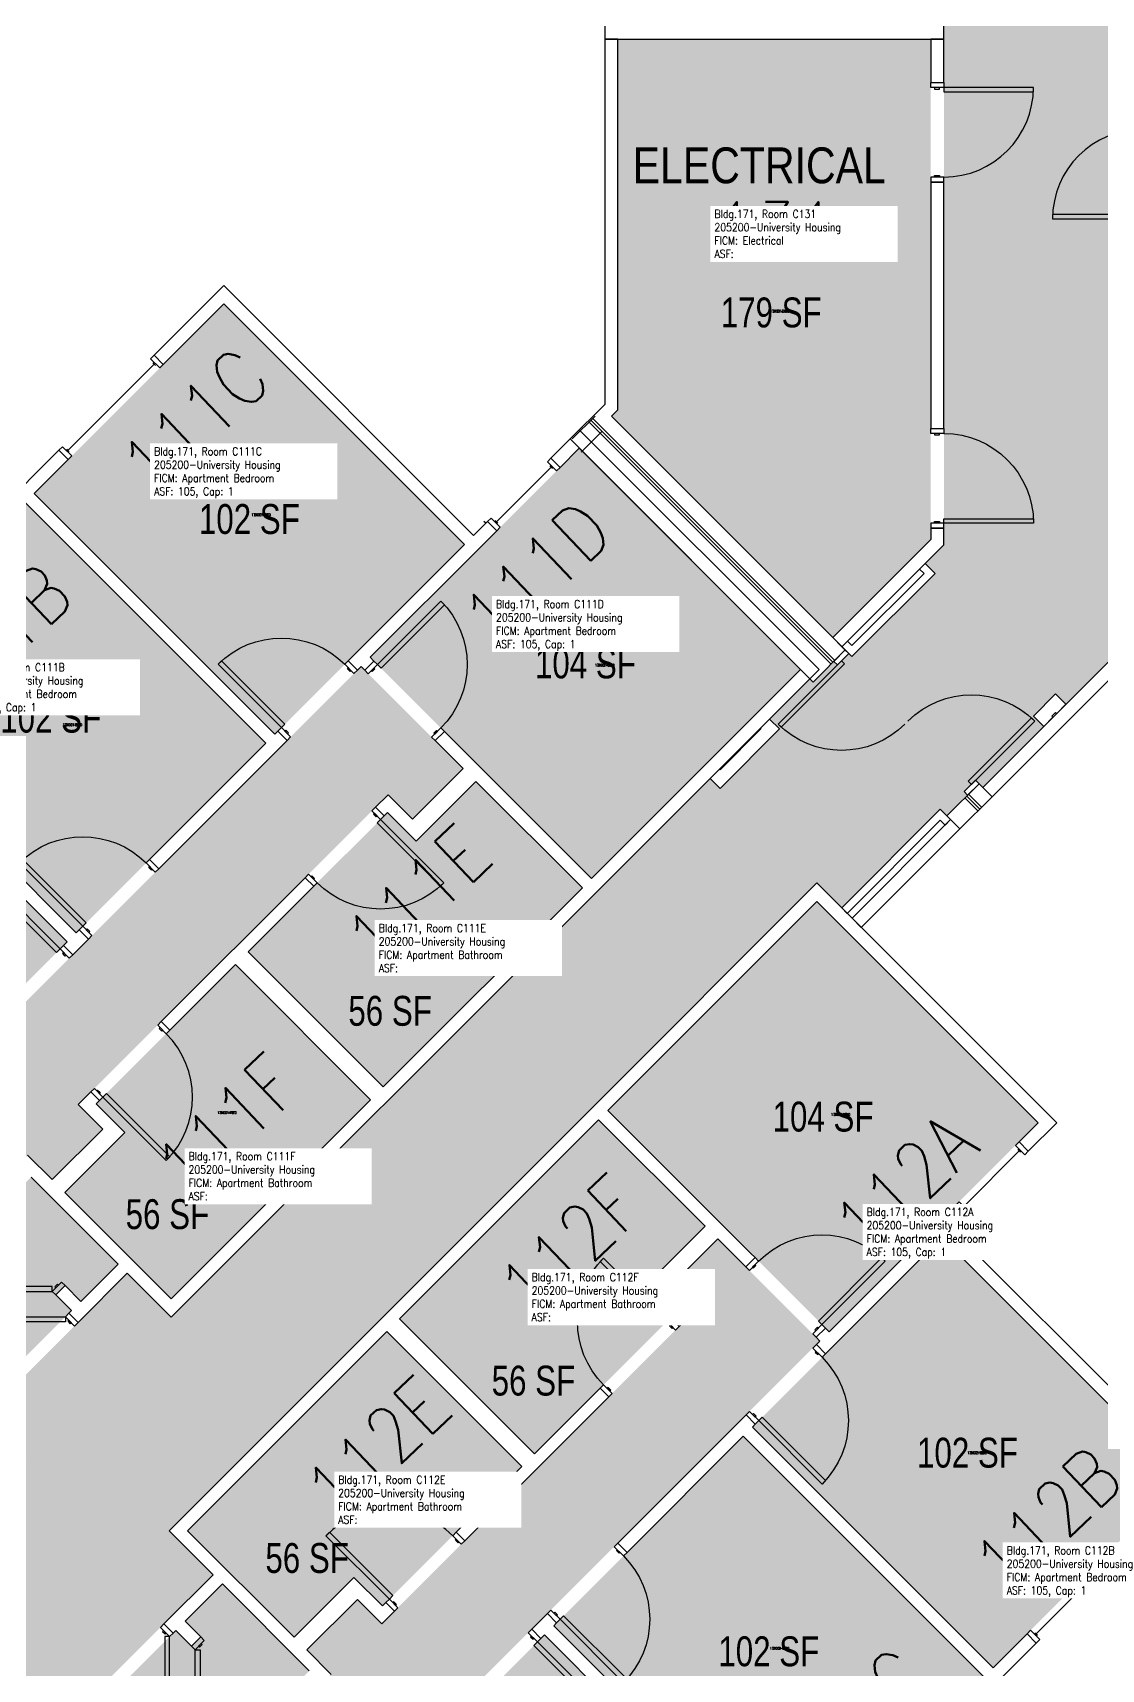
# Model space of a CAD drawing. Header units: inches. Extents: x 56 to 3925, y -1092 to 1472.
# Drawn here: x 1958 to 2387, y -216 to 442 of the extents above; entities that cross this region are included whole.
import ezdxf
from ezdxf.enums import TextEntityAlignment as Align

# ---------------------------------------------------------------- set-up
doc = ezdxf.new("R2010")
doc.units = ezdxf.units.IN
doc.header["$LTSCALE"] = 192
doc.header["$MEASUREMENT"] = 0
doc.layers.get('0').update_dxf_attribs({"plot": 0})
for name, color, linetype in [('A-AREA-IDEN', 1, 'Continuous'), ('A-DOOR', 2, 'Continuous'), ('A-GLAZ', 1, 'Continuous'), ('A-IDEN-RNUM', 7, 'Continuous'), ('A-IDEN-SNUM', 4, 'Continuous'), ('A-IDEN-VNUM', 4, 'Continuous'), ('A-WALL', 5, 'Continuous'), ('AREA-TEXT', 3, 'Continuous'), ('Rooms-Category-Color', 7, 'Continuous'), ('Rooms-College-Color', 7, 'Continuous'), ('Rooms-Department-Color', 7, 'Continuous'), ('Rooms-Division-Color', 7, 'Continuous'), ('Rooms-Information', 7, 'Continuous')]:
    doc.layers.add(name, color=color, linetype=linetype)
doc.styles.add('AREA', font='arial.ttf', dxfattribs={"width": 0.75, "height": 12})
doc.styles.add('ROOMSNUMBER', font='txt.shx', dxfattribs={"height": 0.03})
doc.styles.add('ROOMVNUMBER', font='simplex.shx', dxfattribs={"width": 0.85})
doc.styles.get("Standard").update_dxf_attribs({"font": 'ARIALN.TTF'})

msp = doc.modelspace()

# ---------------------------------------------------------------- hatches: boundary and pattern name
h = msp.add_hatch()
h.set_pattern_fill('ANSI31', color=256, style=0)
h.set_pattern_definition([(180, (1855.00362, 688.28797), (-1e-14, 0.125), [])])
h.paths.add_polyline_path([(2033.53, 40.99), (1992, -0.54), (1998.51, -7.06), (2040.05, 34.48)], flags=9)
h = msp.add_hatch()
h.set_pattern_fill('ANSI31', color=256, angle=-135, style=0)
h.set_pattern_definition([(270, (2774.90479, -318.23378), (0.125, 1e-14), [])])
h.paths.add_polyline_path([(2127.61, -139.7), (2086.07, -181.24), (2079.56, -174.72), (2121.09, -133.19)], flags=9)
at = {"layer": 'Rooms-Category-Color', "true_color": 0xadadad}
for points in [[(2280.86, 187.89), (2285.45, 192.48), (2286.69, 191.24), (2320.1, 224.65), (2316.13, 228.62), (2323.65, 236.14), (2323.65, 807.29), (2298.65, 807.29), (2298.65, 889.62), (2323.65, 889.62), (2323.65, 932.39), (2328.92, 932.39), (2328.92, 944.39), (2323.65, 944.39), (2323.65, 979.01), (2327.17, 979.01), (2327.17, 985.51), (2325.17, 985.51), (2325.17, 993.01), (2328.92, 993.01), (2328.92, 1032.14), (2325.17, 1032.14), (2325.17, 1109.63), (2428.66, 1109.63), (2428.66, 1032.14), (2396.8, 1032.14), (2396.8, 1020.14), (2401.17, 1020.14), (2401.17, 985.51), (2399.17, 985.51), (2399.17, 979.01), (2397.42, 979.01), (2397.42, 932.39), (2403.3, 932.39), (2403.3, 838.26), (2423.3, 838.26), (2423.3, 792.52), (2403.3, 792.52), (2403.3, 202.67), (2372.69, 172.06), (2368.53, 176.22), (2359.61, 167.29), (2363.76, 163.14), (2339.28, 138.65), (2336.36, 141.57), (2331.77, 136.97)], [(2279, 198.92), (2318.4, 238.32), (2318.4, 439.26), (2192.65, 439.26), (2192.65, 290.41), (2190.09, 287.85)], [(1409.69, -762.66), (1367.27, -720.23), (1766.72, -320.78), (1749.04, -303.11), (1807.25, -244.89), (1824.93, -262.57), (1955.06, -132.44), (1937.39, -114.76), (1995.6, -56.55), (2013.27, -74.23), (2229.76, 142.26), (2233.73, 138.29), (2257.61, 162.16), (2253.63, 166.13), (2269.81, 182.31), (2271.13, 180.99), (2279.44, 189.3), (2331.77, 136.97), (2333.18, 135.56), (2324.87, 127.25), (2322.22, 129.9), (2282.61, 90.29), (2272.63, 100.28), (2012.39, -159.96), (2030.07, -177.64), (1971.86, -235.85), (1954.18, -218.17), (1866.86, -305.49), (1884.54, -323.17), (1842.73, -364.98), (1825.05, -347.3)]]:
    msp.add_hatch(color=253, dxfattribs=at).paths.add_polyline_path(points)
at = {"layer": 'Rooms-Category-Color', "true_color": 0x728ef3}
for points in [[(1958.23, 256.81), (2034.33, 332.91), (2131.03, 236.22), (2054.93, 160.11)], [(2266.09, 186.01), (2177.17, 274.93), (2093.2, 190.96), (2182.12, 102.04)], [(1954.52, 253.1), (1878.42, 177), (1975.11, 80.3), (2051.22, 156.4)], [(1796.13, -99.92), (1855.63, -40.43), (1929.96, -114.76), (1973.18, -71.54), (1966.85, -65.21), (1970.57, -61.5), (1976.89, -67.83), (1991.88, -52.84), (1956.97, -17.92), (1941.98, -32.91), (1946.52, -37.46), (1942.81, -41.17), (1933.14, -31.5), (1955.56, -9.08), (1965.37, -18.89), (1985.7, 1.43), (1975.89, 11.25), (2100.36, 135.72), (2110.17, 125.91), (2130.5, 146.24), (2089.49, 187.25), (1895.03, -7.2), (1809.47, 78.36), (1713.66, -17.46)], [(1874.7, 173.28), (1798.34, 96.92), (1895.03, 0.22), (1971.4, 76.59)], [(2100.1, 128.56), (2044.13, 72.6), (2098.4, 18.33), (2178.41, 98.33), (2135.63, 141.11), (2111.59, 117.07)], [(2272.63, 92.85), (2361.55, 3.93), (2277.58, -80.04), (2188.66, 8.88)], [(2093.28, 13.2), (2013.27, -66.8), (1970.49, -24.02), (1994.54, 0.02), (1983.05, 11.51), (2039.01, 67.47)], [(2215.18, -73.14), (2159.22, -129.1), (2104.94, -74.83), (2184.95, 5.17), (2227.73, -37.61), (2203.69, -61.65)], [(1986.69, -377.11), (2046.19, -317.61), (1971.86, -243.28), (2015.08, -200.06), (2021.41, -206.38), (2025.12, -202.67), (2018.79, -196.34), (2033.78, -181.35), (2068.69, -216.27), (2053.7, -231.26), (2049.16, -226.71), (2045.45, -230.43), (2055.12, -240.1), (2077.53, -217.68), (2067.72, -207.87), (2088.05, -187.54), (2097.86, -197.35), (2222.34, -72.88), (2212.53, -63.07), (2232.85, -42.74), (2273.87, -83.75), (2079.41, -278.2), (2164.97, -363.76), (2069.16, -459.58)], [(2343.43, -215.01), (2419.53, -138.9), (2322.83, -42.21), (2246.73, -118.31)], [(2099.82, -79.96), (2019.82, -159.96), (2062.6, -202.74), (2086.64, -178.7), (2098.13, -190.19), (2154.09, -134.23)], [(2339.72, -218.72), (2263.61, -294.82), (2166.92, -198.12), (2243.02, -122.02)], [(2259.9, -298.53), (2183.53, -374.9), (2086.84, -278.2), (2163.2, -201.84)]]:
    msp.add_hatch(color=171, dxfattribs=at).paths.add_polyline_path(points)
at = {"layer": 'Rooms-College-Color', "true_color": 0xadadad}
for points in [[(2280.86, 187.89), (2285.45, 192.48), (2286.69, 191.24), (2320.1, 224.65), (2316.13, 228.62), (2323.65, 236.14), (2323.65, 807.29), (2298.65, 807.29), (2298.65, 889.62), (2323.65, 889.62), (2323.65, 932.39), (2328.92, 932.39), (2328.92, 944.39), (2323.65, 944.39), (2323.65, 979.01), (2327.17, 979.01), (2327.17, 985.51), (2325.17, 985.51), (2325.17, 993.01), (2328.92, 993.01), (2328.92, 1032.14), (2325.17, 1032.14), (2325.17, 1109.63), (2428.66, 1109.63), (2428.66, 1032.14), (2396.8, 1032.14), (2396.8, 1020.14), (2401.17, 1020.14), (2401.17, 985.51), (2399.17, 985.51), (2399.17, 979.01), (2397.42, 979.01), (2397.42, 932.39), (2403.3, 932.39), (2403.3, 838.26), (2423.3, 838.26), (2423.3, 792.52), (2403.3, 792.52), (2403.3, 202.67), (2372.69, 172.06), (2368.53, 176.22), (2359.61, 167.29), (2363.76, 163.14), (2339.28, 138.65), (2336.36, 141.57), (2331.77, 136.97)], [(2279, 198.92), (2318.4, 238.32), (2318.4, 439.26), (2192.65, 439.26), (2192.65, 290.41), (2190.09, 287.85)], [(1958.23, 256.81), (2034.33, 332.91), (2131.03, 236.22), (2054.93, 160.11)], [(2266.09, 186.01), (2177.17, 274.93), (2093.2, 190.96), (2182.12, 102.04)], [(1954.52, 253.1), (1878.42, 177), (1975.11, 80.3), (2051.22, 156.4)], [(1409.69, -762.66), (1367.27, -720.23), (1766.72, -320.78), (1749.04, -303.11), (1807.25, -244.89), (1824.93, -262.57), (1955.06, -132.44), (1937.39, -114.76), (1995.6, -56.55), (2013.27, -74.23), (2229.76, 142.26), (2233.73, 138.29), (2257.61, 162.16), (2253.63, 166.13), (2269.81, 182.31), (2271.13, 180.99), (2279.44, 189.3), (2331.77, 136.97), (2333.18, 135.56), (2324.87, 127.25), (2322.22, 129.9), (2282.61, 90.29), (2272.63, 100.28), (2012.39, -159.96), (2030.07, -177.64), (1971.86, -235.85), (1954.18, -218.17), (1866.86, -305.49), (1884.54, -323.17), (1842.73, -364.98), (1825.05, -347.3)], [(1796.13, -99.92), (1855.63, -40.43), (1929.96, -114.76), (1973.18, -71.54), (1966.85, -65.21), (1970.57, -61.5), (1976.89, -67.83), (1991.88, -52.84), (1956.97, -17.92), (1941.98, -32.91), (1946.52, -37.46), (1942.81, -41.17), (1933.14, -31.5), (1955.56, -9.08), (1965.37, -18.89), (1985.7, 1.43), (1975.89, 11.25), (2100.36, 135.72), (2110.17, 125.91), (2130.5, 146.24), (2089.49, 187.25), (1895.03, -7.2), (1809.47, 78.36), (1713.66, -17.46)], [(1874.7, 173.28), (1798.34, 96.92), (1895.03, 0.22), (1971.4, 76.59)], [(2100.1, 128.56), (2044.13, 72.6), (2098.4, 18.33), (2178.41, 98.33), (2135.63, 141.11), (2111.59, 117.07)], [(2272.63, 92.85), (2361.55, 3.93), (2277.58, -80.04), (2188.66, 8.88)], [(2093.28, 13.2), (2013.27, -66.8), (1970.49, -24.02), (1994.54, 0.02), (1983.05, 11.51), (2039.01, 67.47)], [(2215.18, -73.14), (2159.22, -129.1), (2104.94, -74.83), (2184.95, 5.17), (2227.73, -37.61), (2203.69, -61.65)], [(1986.69, -377.11), (2046.19, -317.61), (1971.86, -243.28), (2015.08, -200.06), (2021.41, -206.38), (2025.12, -202.67), (2018.79, -196.34), (2033.78, -181.35), (2068.69, -216.27), (2053.7, -231.26), (2049.16, -226.71), (2045.45, -230.43), (2055.12, -240.1), (2077.53, -217.68), (2067.72, -207.87), (2088.05, -187.54), (2097.86, -197.35), (2222.34, -72.88), (2212.53, -63.07), (2232.85, -42.74), (2273.87, -83.75), (2079.41, -278.2), (2164.97, -363.76), (2069.16, -459.58)], [(2343.43, -215.01), (2419.53, -138.9), (2322.83, -42.21), (2246.73, -118.31)], [(2099.82, -79.96), (2019.82, -159.96), (2062.6, -202.74), (2086.64, -178.7), (2098.13, -190.19), (2154.09, -134.23)], [(2339.72, -218.72), (2263.61, -294.82), (2166.92, -198.12), (2243.02, -122.02)], [(2259.9, -298.53), (2183.53, -374.9), (2086.84, -278.2), (2163.2, -201.84)]]:
    msp.add_hatch(color=253, dxfattribs=at).paths.add_polyline_path(points)
at = {"layer": 'Rooms-Department-Color', "true_color": 0xacacac}
for points in [[(2280.86, 187.89), (2285.45, 192.48), (2286.69, 191.24), (2320.1, 224.65), (2316.13, 228.62), (2323.65, 236.14), (2323.65, 807.29), (2298.65, 807.29), (2298.65, 889.62), (2323.65, 889.62), (2323.65, 932.39), (2328.92, 932.39), (2328.92, 944.39), (2323.65, 944.39), (2323.65, 979.01), (2327.17, 979.01), (2327.17, 985.51), (2325.17, 985.51), (2325.17, 993.01), (2328.92, 993.01), (2328.92, 1032.14), (2325.17, 1032.14), (2325.17, 1109.63), (2428.66, 1109.63), (2428.66, 1032.14), (2396.8, 1032.14), (2396.8, 1020.14), (2401.17, 1020.14), (2401.17, 985.51), (2399.17, 985.51), (2399.17, 979.01), (2397.42, 979.01), (2397.42, 932.39), (2403.3, 932.39), (2403.3, 838.26), (2423.3, 838.26), (2423.3, 792.52), (2403.3, 792.52), (2403.3, 202.67), (2372.69, 172.06), (2368.53, 176.22), (2359.61, 167.29), (2363.76, 163.14), (2339.28, 138.65), (2336.36, 141.57), (2331.77, 136.97)], [(2279, 198.92), (2318.4, 238.32), (2318.4, 439.26), (2192.65, 439.26), (2192.65, 290.41), (2190.09, 287.85)], [(1409.69, -762.66), (1367.27, -720.23), (1766.72, -320.78), (1749.04, -303.11), (1807.25, -244.89), (1824.93, -262.57), (1955.06, -132.44), (1937.39, -114.76), (1995.6, -56.55), (2013.27, -74.23), (2229.76, 142.26), (2233.73, 138.29), (2257.61, 162.16), (2253.63, 166.13), (2269.81, 182.31), (2271.13, 180.99), (2279.44, 189.3), (2331.77, 136.97), (2333.18, 135.56), (2324.87, 127.25), (2322.22, 129.9), (2282.61, 90.29), (2272.63, 100.28), (2012.39, -159.96), (2030.07, -177.64), (1971.86, -235.85), (1954.18, -218.17), (1866.86, -305.49), (1884.54, -323.17), (1842.73, -364.98), (1825.05, -347.3)]]:
    msp.add_hatch(color=253, dxfattribs=at).paths.add_polyline_path(points)
at = {"layer": 'Rooms-Department-Color', "true_color": 0x604aed}
for points in [[(1958.23, 256.81), (2034.33, 332.91), (2131.03, 236.22), (2054.93, 160.11)], [(2266.09, 186.01), (2177.17, 274.93), (2093.2, 190.96), (2182.12, 102.04)], [(1954.52, 253.1), (1878.42, 177), (1975.11, 80.3), (2051.22, 156.4)], [(1796.13, -99.92), (1855.63, -40.43), (1929.96, -114.76), (1973.18, -71.54), (1966.85, -65.21), (1970.57, -61.5), (1976.89, -67.83), (1991.88, -52.84), (1956.97, -17.92), (1941.98, -32.91), (1946.52, -37.46), (1942.81, -41.17), (1933.14, -31.5), (1955.56, -9.08), (1965.37, -18.89), (1985.7, 1.43), (1975.89, 11.25), (2100.36, 135.72), (2110.17, 125.91), (2130.5, 146.24), (2089.49, 187.25), (1895.03, -7.2), (1809.47, 78.36), (1713.66, -17.46)], [(1874.7, 173.28), (1798.34, 96.92), (1895.03, 0.22), (1971.4, 76.59)], [(2100.1, 128.56), (2044.13, 72.6), (2098.4, 18.33), (2178.41, 98.33), (2135.63, 141.11), (2111.59, 117.07)], [(2272.63, 92.85), (2361.55, 3.93), (2277.58, -80.04), (2188.66, 8.88)], [(2093.28, 13.2), (2013.27, -66.8), (1970.49, -24.02), (1994.54, 0.02), (1983.05, 11.51), (2039.01, 67.47)], [(2215.18, -73.14), (2159.22, -129.1), (2104.94, -74.83), (2184.95, 5.17), (2227.73, -37.61), (2203.69, -61.65)], [(1986.69, -377.11), (2046.19, -317.61), (1971.86, -243.28), (2015.08, -200.06), (2021.41, -206.38), (2025.12, -202.67), (2018.79, -196.34), (2033.78, -181.35), (2068.69, -216.27), (2053.7, -231.26), (2049.16, -226.71), (2045.45, -230.43), (2055.12, -240.1), (2077.53, -217.68), (2067.72, -207.87), (2088.05, -187.54), (2097.86, -197.35), (2222.34, -72.88), (2212.53, -63.07), (2232.85, -42.74), (2273.87, -83.75), (2079.41, -278.2), (2164.97, -363.76), (2069.16, -459.58)], [(2343.43, -215.01), (2419.53, -138.9), (2322.83, -42.21), (2246.73, -118.31)], [(2099.82, -79.96), (2019.82, -159.96), (2062.6, -202.74), (2086.64, -178.7), (2098.13, -190.19), (2154.09, -134.23)], [(2339.72, -218.72), (2263.61, -294.82), (2166.92, -198.12), (2243.02, -122.02)], [(2259.9, -298.53), (2183.53, -374.9), (2086.84, -278.2), (2163.2, -201.84)]]:
    msp.add_hatch(color=173, dxfattribs=at).paths.add_polyline_path(points)
at = {"layer": 'Rooms-Division-Color', "true_color": 0xadadad}
for points in [[(2280.86, 187.89), (2285.45, 192.48), (2286.69, 191.24), (2320.1, 224.65), (2316.13, 228.62), (2323.65, 236.14), (2323.65, 807.29), (2298.65, 807.29), (2298.65, 889.62), (2323.65, 889.62), (2323.65, 932.39), (2328.92, 932.39), (2328.92, 944.39), (2323.65, 944.39), (2323.65, 979.01), (2327.17, 979.01), (2327.17, 985.51), (2325.17, 985.51), (2325.17, 993.01), (2328.92, 993.01), (2328.92, 1032.14), (2325.17, 1032.14), (2325.17, 1109.63), (2428.66, 1109.63), (2428.66, 1032.14), (2396.8, 1032.14), (2396.8, 1020.14), (2401.17, 1020.14), (2401.17, 985.51), (2399.17, 985.51), (2399.17, 979.01), (2397.42, 979.01), (2397.42, 932.39), (2403.3, 932.39), (2403.3, 838.26), (2423.3, 838.26), (2423.3, 792.52), (2403.3, 792.52), (2403.3, 202.67), (2372.69, 172.06), (2368.53, 176.22), (2359.61, 167.29), (2363.76, 163.14), (2339.28, 138.65), (2336.36, 141.57), (2331.77, 136.97)], [(2279, 198.92), (2318.4, 238.32), (2318.4, 439.26), (2192.65, 439.26), (2192.65, 290.41), (2190.09, 287.85)], [(1409.69, -762.66), (1367.27, -720.23), (1766.72, -320.78), (1749.04, -303.11), (1807.25, -244.89), (1824.93, -262.57), (1955.06, -132.44), (1937.39, -114.76), (1995.6, -56.55), (2013.27, -74.23), (2229.76, 142.26), (2233.73, 138.29), (2257.61, 162.16), (2253.63, 166.13), (2269.81, 182.31), (2271.13, 180.99), (2279.44, 189.3), (2331.77, 136.97), (2333.18, 135.56), (2324.87, 127.25), (2322.22, 129.9), (2282.61, 90.29), (2272.63, 100.28), (2012.39, -159.96), (2030.07, -177.64), (1971.86, -235.85), (1954.18, -218.17), (1866.86, -305.49), (1884.54, -323.17), (1842.73, -364.98), (1825.05, -347.3)]]:
    msp.add_hatch(color=253, dxfattribs=at).paths.add_polyline_path(points)
at = {"layer": 'Rooms-Division-Color', "true_color": 0x604aed}
for points in [[(1958.23, 256.81), (2034.33, 332.91), (2131.03, 236.22), (2054.93, 160.11)], [(2266.09, 186.01), (2177.17, 274.93), (2093.2, 190.96), (2182.12, 102.04)], [(1954.52, 253.1), (1878.42, 177), (1975.11, 80.3), (2051.22, 156.4)], [(1796.13, -99.92), (1855.63, -40.43), (1929.96, -114.76), (1973.18, -71.54), (1966.85, -65.21), (1970.57, -61.5), (1976.89, -67.83), (1991.88, -52.84), (1956.97, -17.92), (1941.98, -32.91), (1946.52, -37.46), (1942.81, -41.17), (1933.14, -31.5), (1955.56, -9.08), (1965.37, -18.89), (1985.7, 1.43), (1975.89, 11.25), (2100.36, 135.72), (2110.17, 125.91), (2130.5, 146.24), (2089.49, 187.25), (1895.03, -7.2), (1809.47, 78.36), (1713.66, -17.46)], [(1874.7, 173.28), (1798.34, 96.92), (1895.03, 0.22), (1971.4, 76.59)], [(2100.1, 128.56), (2044.13, 72.6), (2098.4, 18.33), (2178.41, 98.33), (2135.63, 141.11), (2111.59, 117.07)], [(2272.63, 92.85), (2361.55, 3.93), (2277.58, -80.04), (2188.66, 8.88)], [(2093.28, 13.2), (2013.27, -66.8), (1970.49, -24.02), (1994.54, 0.02), (1983.05, 11.51), (2039.01, 67.47)], [(2215.18, -73.14), (2159.22, -129.1), (2104.94, -74.83), (2184.95, 5.17), (2227.73, -37.61), (2203.69, -61.65)], [(1986.69, -377.11), (2046.19, -317.61), (1971.86, -243.28), (2015.08, -200.06), (2021.41, -206.38), (2025.12, -202.67), (2018.79, -196.34), (2033.78, -181.35), (2068.69, -216.27), (2053.7, -231.26), (2049.16, -226.71), (2045.45, -230.43), (2055.12, -240.1), (2077.53, -217.68), (2067.72, -207.87), (2088.05, -187.54), (2097.86, -197.35), (2222.34, -72.88), (2212.53, -63.07), (2232.85, -42.74), (2273.87, -83.75), (2079.41, -278.2), (2164.97, -363.76), (2069.16, -459.58)], [(2343.43, -215.01), (2419.53, -138.9), (2322.83, -42.21), (2246.73, -118.31)], [(2099.82, -79.96), (2019.82, -159.96), (2062.6, -202.74), (2086.64, -178.7), (2098.13, -190.19), (2154.09, -134.23)], [(2339.72, -218.72), (2263.61, -294.82), (2166.92, -198.12), (2243.02, -122.02)], [(2259.9, -298.53), (2183.53, -374.9), (2086.84, -278.2), (2163.2, -201.84)]]:
    msp.add_hatch(color=173, dxfattribs=at).paths.add_polyline_path(points)

# ---------------------------------------------------------------- linework, layer by layer
at = {"layer": 'A-AREA-IDEN'}
msp.add_line((2177.96, 273.4), (2186.36, 281.8), dxfattribs=at)
at = {"layer": 'A-DOOR'}
for p, q in [((2318.4, 419.89), (2318.4, 421.89)), ((2318.4, 421.89), (2323.65, 421.89)), ((2323.65, 421.89), (2323.65, 419.89)), ((2323.65, 419.89), (2318.4, 419.89)), ((2319.9, 419.89), (2319.9, 419.26)), ((2321.9, 419.89), (2319.9, 419.89)), ((2319.9, 419.26), (2321.9, 419.26)), ((2321.9, 419.26), (2321.9, 419.89)), ((2323.65, 419.89), (2323.65, 418.14)), ((2359.65, 419.89), (2323.65, 419.89)), ((2323.65, 418.14), (2359.65, 418.14)), ((2359.65, 418.14), (2359.65, 419.89)), ((2318.4, 383.89), (2318.4, 381.89)), ((2323.65, 383.89), (2318.4, 383.89)), ((2318.4, 381.89), (2323.65, 381.89)), ((2319.9, 383.89), (2319.9, 384.51)), ((2319.9, 384.51), (2321.9, 384.51)), ((2321.9, 383.89), (2319.9, 383.89)), ((2321.9, 384.51), (2321.9, 383.89)), ((2323.65, 381.89), (2323.65, 383.89)), ((2403.3, 368.83), (2367.3, 368.83)), ((2367.3, 368.83), (2367.3, 367.08)), ((2367.3, 367.08), (2403.3, 367.08)), ((2318.4, 280.89), (2318.4, 282.89)), ((2318.4, 282.89), (2323.65, 282.89)), ((2323.65, 282.89), (2323.65, 280.89)), ((2323.65, 280.89), (2318.4, 280.89)), ((2319.9, 280.89), (2319.9, 280.27)), ((2321.9, 280.89), (2319.9, 280.89)), ((2319.9, 280.27), (2321.9, 280.27)), ((2321.9, 280.27), (2321.9, 280.89)), ((2318.4, 244.89), (2318.4, 242.89)), ((2323.65, 244.89), (2318.4, 244.89)), ((2319.9, 244.89), (2319.9, 245.52)), ((2319.9, 245.52), (2321.9, 245.52)), ((2321.9, 244.89), (2319.9, 244.89)), ((2321.9, 245.52), (2321.9, 244.89)), ((2323.65, 244.89), (2323.65, 246.64)), ((2323.65, 246.64), (2359.65, 246.64)), ((2359.65, 244.89), (2323.65, 244.89)), ((2323.65, 242.89), (2323.65, 244.89)), ((2359.65, 246.64), (2359.65, 244.89)), ((2318.4, 242.89), (2323.65, 242.89)), ((2279.44, 189.3), (2284.04, 193.9)), ((2285.45, 192.48), (2280.86, 187.89)), ((2284.04, 193.9), (2285.45, 192.48)), ((2257.08, 164.11), (2282.54, 189.56)), ((2283.77, 188.33), (2258.32, 162.87)), ((2280.86, 187.89), (2279.44, 189.3)), ((2282.54, 189.56), (2283.77, 188.33)), ((2333.45, 141.13), (2358.9, 166.58)), ((2360.14, 165.35), (2334.69, 139.89)), ((2358.9, 166.58), (2360.14, 165.35)), ((2258.32, 162.87), (2257.08, 164.11)), ((2336.36, 141.57), (2331.77, 136.97)), ((2333.18, 135.56), (2337.78, 140.16)), ((2334.69, 139.89), (2333.45, 141.13)), ((2337.78, 140.16), (2336.36, 141.57)), ((2331.77, 136.97), (2333.18, 135.56))]:
    msp.add_line(p, q, dxfattribs=at)
for points in [[(2096.12, 188.05), (2097.53, 186.63), (2122.99, 212.09), (2121.57, 213.5)], [(2057.49, 162.68), (2058.91, 164.09), (2033.45, 189.55), (2032.04, 188.13)], [(2086.66, 184.42), (2088.07, 185.84), (2084.36, 189.55), (2082.95, 188.13)], [(2085.42, 185.66), (2085.07, 185.31), (2084.01, 186.37), (2084.36, 186.72)], [(2092.4, 184.33), (2090.99, 185.75), (2094.7, 189.46), (2096.12, 188.05)], [(2093.64, 185.57), (2093.99, 185.22), (2095.06, 186.28), (2094.7, 186.63)], [(2061.2, 158.97), (2059.79, 157.55), (2056.08, 161.26), (2057.49, 162.68)], [(2059.97, 160.2), (2060.32, 160.56), (2059.26, 161.62), (2058.91, 161.26)], [(2117.86, 158.88), (2119.27, 157.46), (2122.99, 161.18), (2121.57, 162.59)], [(2119.1, 160.12), (2118.74, 160.47), (2119.8, 161.53), (2120.16, 161.18)], [(2093.9, 129.26), (2095.31, 130.67), (2098.76, 127.22), (2097.34, 125.81)], [(2094.87, 128.28), (2094.52, 127.93), (2095.58, 126.87), (2095.93, 127.22)], [(2097.34, 125.81), (2095.93, 124.39), (2121.39, 98.94), (2122.8, 100.35)], [(1977.68, 82.86), (1979.09, 84.28), (1953.64, 109.73), (1952.22, 108.32)], [(2006.85, 104.61), (2008.26, 106.02), (2004.55, 109.73), (2003.13, 108.32)], [(2005.61, 105.84), (2005.25, 105.49), (2004.19, 106.55), (2004.55, 106.9)], [(1968.57, 73.76), (1967.16, 72.34), (1941.7, 97.8), (1943.12, 99.21)], [(2068.44, 103.8), (2067.03, 102.39), (2070.47, 98.94), (2071.89, 100.35)], [(2069.41, 102.83), (2069.77, 103.18), (2070.83, 102.12), (2070.47, 101.77)], [(1981.39, 79.15), (1979.98, 77.74), (1976.26, 81.45), (1977.68, 82.86)], [(1980.15, 80.39), (1980.51, 80.74), (1979.44, 81.8), (1979.09, 81.45)], [(1972.29, 70.05), (1973.7, 71.46), (1969.99, 75.17), (1968.57, 73.76)], [(1971.05, 71.28), (1970.69, 70.93), (1969.63, 71.99), (1969.99, 72.34)], [(2007.81, 43.17), (2009.22, 44.58), (2012.67, 41.13), (2011.25, 39.72)], [(2008.78, 42.19), (2008.42, 41.84), (2009.49, 40.78), (2009.84, 41.13)], [(1982.35, 17.71), (1980.94, 16.3), (1984.38, 12.85), (1985.8, 14.26)], [(1983.32, 16.74), (1983.68, 17.09), (1984.74, 16.03), (1984.38, 15.68)], [(1985.8, 14.26), (1987.21, 15.68), (2012.67, -9.78), (2011.25, -11.19)], [(2212.43, -75.89), (2211.01, -77.31), (2185.56, -51.85), (2186.97, -50.44)], [(2245.5, -55.38), (2244.08, -53.96), (2247.79, -50.25), (2249.21, -51.67)], [(2274.66, -77.12), (2273.25, -75.71), (2298.7, -50.25), (2300.12, -51.67)], [(2246.73, -54.14), (2247.09, -54.49), (2248.15, -53.43), (2247.79, -53.08)], [(1965.44, -63.8), (1965.44, -61.8), (1935.44, -61.8), (1935.44, -63.8)], [(1969.15, -60.08), (1970.57, -61.5), (1966.85, -65.21), (1965.44, -63.8)], [(1967.91, -61.32), (1967.56, -60.97), (1966.5, -62.03), (1966.85, -62.38)], [(1970.72, -74), (1970.72, -76), (1934.72, -76), (1934.72, -74)], [(1974.43, -77.72), (1975.84, -76.3), (1972.13, -72.59), (1970.72, -74)], [(1973.19, -76.48), (1972.84, -76.83), (1971.78, -75.77), (1972.13, -75.42)], [(2215.87, -79.34), (2217.29, -77.93), (2213.84, -74.48), (2212.43, -75.89)], [(2214.9, -78.37), (2214.55, -78.72), (2213.49, -77.66), (2213.84, -77.31)], [(2270.95, -80.83), (2272.37, -82.25), (2276.08, -78.54), (2274.66, -77.12)], [(2272.19, -79.6), (2271.83, -79.24), (2272.9, -78.18), (2273.25, -78.54)], [(2271.04, -86.58), (2272.45, -85.16), (2276.16, -88.88), (2274.75, -90.29)], [(2272.28, -87.81), (2271.92, -88.17), (2272.98, -89.23), (2273.34, -88.88)], [(2190.42, -104.8), (2189, -106.21), (2185.56, -102.76), (2186.97, -101.35)], [(2189.44, -103.82), (2189.8, -103.47), (2188.74, -102.41), (2188.38, -102.76)], [(2245.58, -112.03), (2244.17, -113.45), (2247.88, -117.16), (2249.29, -115.75)], [(2246.82, -113.27), (2247.17, -112.92), (2248.23, -113.98), (2247.88, -114.33)], [(2249.29, -115.75), (2250.71, -114.33), (2276.16, -139.79), (2274.75, -141.2)], [(2100.88, -187.44), (2102.29, -186.03), (2076.84, -160.57), (2075.42, -161.98)], [(2129.78, -165.43), (2131.2, -164.02), (2127.75, -160.57), (2126.33, -161.98)], [(2128.81, -164.46), (2128.46, -164.81), (2127.4, -163.75), (2127.75, -163.4)], [(2191.22, -166.39), (2192.64, -164.98), (2196.35, -168.69), (2194.94, -170.1)], [(2192.46, -167.63), (2192.11, -167.98), (2193.17, -169.04), (2193.52, -168.69)], [(2104.33, -190.89), (2102.91, -192.3), (2099.46, -188.85), (2100.88, -187.44)], [(2103.35, -189.91), (2103.71, -189.56), (2102.65, -188.5), (2102.29, -188.85)], [(2165.77, -191.85), (2164.35, -193.26), (2168.07, -196.97), (2169.48, -195.56)], [(2167.01, -193.09), (2167.36, -192.73), (2168.42, -193.79), (2168.07, -194.15)], [(2169.48, -195.56), (2170.89, -194.15), (2196.35, -219.6), (2194.94, -221.02)], [(2008.9, -198.81), (2010.31, -197.39), (2014.03, -201.11), (2012.61, -202.52)], [(2010.14, -200.05), (2009.78, -200.4), (2010.84, -201.46), (2011.2, -201.11)], [(2012.61, -202.52), (2010.61, -202.52), (2010.61, -238.52), (2012.61, -238.52)], [(2026.53, -204.09), (2025.12, -202.67), (2021.41, -206.38), (2022.82, -207.8)], [(2156.66, -200.95), (2158.08, -199.54), (2161.79, -203.25), (2160.38, -204.66)], [(2157.9, -202.19), (2157.55, -202.54), (2158.61, -203.6), (2158.96, -203.25)], [(2022.82, -207.8), (2024.82, -207.8), (2024.82, -237.8), (2022.82, -237.8)], [(2025.3, -205.32), (2025.65, -205.68), (2024.59, -206.74), (2024.24, -206.38)], [(2160.38, -204.66), (2158.96, -206.08), (2184.42, -231.53), (2185.83, -230.12)]]:
    msp.add_lwpolyline(points, close=True, dxfattribs=at)
for centre, start, end in [((2323.65, 419.89), 270, 0), ((2403.3, 367.08), 90, 180), ((1985.8, 14.26), 315, 45), ((2100.88, -187.44), 45, 135)]:
    msp.add_arc(centre, 36, start, end, dxfattribs=at)
at = {"layer": 'A-DOOR', "extrusion": (0, 0, -1)}
for centre, start, end in [((-2323.65, 244.89), 90, 180), ((-2096.12, 188.05), 135, 225), ((-2057.49, 162.68), 45, 135), ((-2334.69, 139.89), 45, 135), ((-2282.54, 189.56), 225, 315), ((-1977.68, 82.86), 45, 135), ((-2097.34, 125.81), 225, 315), ((-2274.66, -77.12), 45, 135), ((-2212.43, -75.89), 315, 45), ((-2249.29, -115.75), 135, 225), ((-2169.48, -195.56), 135, 225)]:
    msp.add_arc(centre, 36, start, end, dxfattribs=at)
at = {"layer": 'A-GLAZ'}
for p, q in [((2006.95, 308.18), (2005.89, 309.24)), ((1971.77, 274.07), (2006.42, 308.71)), ((1972.3, 273.53), (1971.24, 274.6)), ((2143.93, 245.4), (2165.85, 267.32)), ((2166.38, 266.79), (2165.32, 267.86)), ((2139.6, 244.79), (2138.89, 245.49)), ((2144.46, 244.87), (2143.4, 245.93)), ((2332.02, -29.31), (2353.94, -7.39)), ((2353.41, -6.86), (2354.47, -7.92)), ((2331.49, -28.78), (2332.55, -29.84)), ((2331.4, -33.64), (2332.11, -34.34)), ((2360.68, -201.46), (2395.33, -166.82)), ((2360.15, -200.93), (2361.21, -201.99))]:
    msp.add_line(p, q, dxfattribs=at)
for points in [[(2004.92, 310.92), (2006.33, 312.34), (2010.05, 308.63), (2008.63, 307.21)], [(1969.56, 275.57), (1968.15, 274.15), (1971.86, 270.44), (1973.28, 271.86)], [(2164.35, 269.53), (2165.76, 270.95), (2169.48, 267.24), (2168.06, 265.82)], [(2141.72, 246.91), (2140.31, 245.49), (2144.02, 241.78), (2145.43, 243.19)], [(2356.15, -8.89), (2357.57, -7.47), (2353.85, -3.76), (2352.44, -5.18)], [(2333.52, -31.52), (2332.11, -32.93), (2328.4, -29.22), (2329.81, -27.8)], [(2362.18, -203.67), (2360.77, -205.09), (2357.06, -201.38), (2358.47, -199.96)]]:
    msp.add_lwpolyline(points, close=True, dxfattribs=at)
at = {"layer": 'A-WALL'}
for p, q in [((2323.65, 439.26), (2323.65, 567.89)), ((2187.4, 455.39), (2187.4, 439.26)), ((2187.4, 439.26), (2187.4, 292.58)), ((2192.65, 439.26), (2187.4, 439.26)), ((2187.4, 439.26), (2323.65, 439.26)), ((2192.65, 290.41), (2192.65, 439.26)), ((2323.65, 439.26), (2318.4, 439.26)), ((2318.4, 439.26), (2318.4, 421.89)), ((2323.65, 421.89), (2323.65, 439.26)), ((2318.4, 421.89), (2323.65, 421.89)), ((2323.65, 381.89), (2318.4, 381.89)), ((2318.4, 381.89), (2318.4, 282.89)), ((2323.65, 282.89), (2323.65, 381.89)), ((2006.33, 312.34), (2034.33, 340.34)), ((2034.33, 340.34), (2134.74, 239.93)), ((2034.33, 332.91), (2010.05, 308.63)), ((2131.03, 236.22), (2034.33, 332.91)), ((2010.05, 308.63), (2006.33, 312.34)), ((2187.4, 292.58), (2173.47, 278.66)), ((2190.09, 287.85), (2192.65, 290.41)), ((2183.55, 287.85), (2174.35, 278.66)), ((2174.35, 278.66), (2183.55, 287.85)), ((2181.16, 285.46), (2278.38, 188.24)), ((2181.87, 286.17), (2279.09, 188.95)), ((2279.8, 189.65), (2182.57, 286.88)), ((2183.55, 287.85), (2183.55, 287.85)), ((2284.04, 193.9), (2190.09, 287.85)), ((2318.4, 282.89), (2323.65, 282.89)), ((2165.76, 270.95), (2177.17, 282.36)), ((2173.47, 278.66), (2271.13, 180.99)), ((2174.35, 278.66), (2174.35, 278.66)), ((2177.17, 282.36), (2273.51, 186.01)), ((1931.72, 237.72), (1968.15, 274.15)), ((1971.86, 270.44), (1958.23, 256.81)), ((1968.15, 274.15), (1971.86, 270.44)), ((2169.48, 267.24), (2165.76, 270.95)), ((2177.17, 274.93), (2169.48, 267.24)), ((2266.09, 186.01), (2177.17, 274.93)), ((1958.23, 256.81), (2054.93, 160.11)), ((2051.22, 156.4), (1954.52, 253.1)), ((2134.74, 239.93), (2140.31, 245.49)), ((2140.31, 245.49), (2144.02, 241.78)), ((2144.02, 241.78), (2138.01, 235.77)), ((2318.4, 238.32), (2279, 198.92)), ((2323.65, 242.89), (2318.4, 242.89)), ((2318.4, 242.89), (2318.4, 238.32)), ((2323.65, 236.14), (2323.65, 242.89)), ((2084.36, 189.55), (2131.03, 236.22)), ((2138.01, 235.77), (2093.2, 190.96)), ((2282.71, 195.21), (2323.65, 236.14)), ((2315.68, 224.65), (2286.69, 195.66)), ((2286.69, 191.24), (2320.1, 224.65)), ((2316.13, 228.62), (2313.92, 226.41)), ((2313.92, 226.41), (2315.68, 224.65)), ((2320.1, 224.65), (2316.13, 228.62)), ((2279, 198.92), (2282.71, 195.21)), ((2284.92, 197.42), (2282.71, 195.21)), ((2286.69, 195.66), (2284.92, 197.42)), ((2403.3, 202.67), (2339.28, 138.65)), ((2093.2, 190.96), (2094.7, 189.46)), ((2271.13, 180.99), (2284.04, 193.9)), ((2282.71, 195.21), (2286.69, 191.24)), ((2342.99, 134.94), (2403.3, 195.24)), ((2088.07, 185.84), (2084.36, 189.55)), ((2089.49, 187.25), (2088.07, 185.84)), ((2090.99, 185.75), (2089.49, 187.25)), ((2094.7, 189.46), (2090.99, 185.75)), ((2182.12, 102.04), (2266.09, 186.01)), ((2273.51, 186.01), (2182.56, 95.06)), ((1971.4, 76.59), (1874.7, 173.28)), ((1878.42, 177), (1975.11, 80.3)), ((2368.53, 176.22), (2359.61, 167.29)), ((2372.69, 172.06), (2368.53, 176.22)), ((2368.98, 168.35), (2372.69, 172.06)), ((2253.63, 166.14), (2249.92, 162.42)), ((2257.61, 162.16), (2253.63, 166.14)), ((2359.61, 167.29), (2363.76, 163.14)), ((2363.76, 163.14), (2367.48, 166.85)), ((2367.03, 167.29), (2368.53, 168.79)), ((2367.48, 166.85), (2367.03, 167.29)), ((2368.53, 168.79), (2368.98, 168.35)), ((2054.93, 160.11), (2056.08, 161.26)), ((2056.08, 161.26), (2059.79, 157.55)), ((2119.27, 157.46), (2122.99, 161.18)), ((2122.99, 161.18), (2124.84, 159.32)), ((2124.84, 159.32), (2182.12, 102.04)), ((2250.18, 162.16), (2233.73, 145.71)), ((2233.73, 138.29), (2257.61, 162.16)), ((2249.92, 162.42), (2250.18, 162.16)), ((2004.55, 109.73), (2051.22, 156.4)), ((2059.79, 157.55), (2008.26, 106.02)), ((2121.13, 155.61), (2119.27, 157.46)), ((2130.5, 146.24), (2121.13, 155.61)), ((2110.17, 125.91), (2130.5, 146.24)), ((2233.47, 145.98), (2229.76, 142.26)), ((2233.73, 145.71), (2233.47, 145.98)), ((2135.63, 141.11), (2111.59, 117.07)), ((2178.41, 98.33), (2135.63, 141.11)), ((2229.76, 142.26), (2233.73, 138.29)), ((2337.78, 140.16), (2324.87, 127.25)), ((2342.99, 134.94), (2337.78, 140.16)), ((2339.28, 138.65), (2342.99, 134.94)), ((2095.31, 130.67), (2100.36, 135.72)), ((2100.36, 135.72), (2110.17, 125.91)), ((2330.09, 122.04), (2342.99, 134.94)), ((2332.12, 134.5), (2337.34, 129.28)), ((2332.83, 135.21), (2338.04, 129.99)), ((2338.75, 130.7), (2333.54, 135.91)), ((2098.76, 127.22), (2095.31, 130.67)), ((2100.1, 128.56), (2098.76, 127.22)), ((2111.59, 117.07), (2100.1, 128.56)), ((2322.22, 129.9), (2282.61, 90.29)), ((2284.82, 88.08), (2322.22, 125.48)), ((2326.38, 125.75), (2286.77, 86.14)), ((2326.38, 125.75), (2322.22, 129.9)), ((2322.22, 125.48), (2324.17, 123.54)), ((2324.17, 123.54), (2326.38, 125.75)), ((2324.87, 127.25), (2330.09, 122.04)), ((2330.09, 122.04), (2326.38, 125.75)), ((2290.48, 82.43), (2330.09, 122.04)), ((2008.26, 106.02), (2004.55, 109.73)), ((2009.22, 44.58), (2067.03, 102.39)), ((2070.47, 98.94), (2044.13, 72.6)), ((2067.03, 102.39), (2070.47, 98.94)), ((2272.63, 100.28), (2181.68, 9.32)), ((2368.97, 3.93), (2272.63, 100.28)), ((2182.56, 95.06), (2013.27, -74.23)), ((2098.4, 18.33), (2178.41, 98.33)), ((2188.66, 8.88), (2272.63, 92.85)), ((2272.63, 92.85), (2361.55, 3.93)), ((2282.61, 90.29), (2284.82, 88.08)), ((2286.77, 86.14), (2290.48, 82.43)), ((1975.11, 80.3), (1976.26, 81.45)), ((1976.26, 81.45), (1979.98, 77.74)), ((1969.99, 75.17), (1971.4, 76.59)), ((1973.7, 71.46), (1969.99, 75.17)), ((1979.98, 77.74), (1973.7, 71.46)), ((2044.13, 72.6), (2098.4, 18.33)), ((2039.01, 67.47), (2012.67, 41.13)), ((2093.28, 13.2), (2039.01, 67.47)), ((2012.67, 41.13), (2009.22, 44.58)), ((1975.89, 11.25), (1980.94, 16.3)), ((1980.94, 16.3), (1984.38, 12.85)), ((2013.27, -66.8), (2093.28, 13.2)), ((1985.7, 1.43), (1975.89, 11.25)), ((1984.38, 12.85), (1983.05, 11.51)), ((1983.05, 11.51), (1994.54, 0.02)), ((2181.68, 9.32), (2012.39, -159.96)), ((2245.94, -48.39), (2188.66, 8.88)), ((1965.37, -18.89), (1985.7, 1.43)), ((1994.54, 0.02), (1970.49, -24.02)), ((2104.94, -74.83), (2184.95, 5.17)), ((2184.95, 5.17), (2227.73, -37.61)), ((2361.55, 3.93), (2353.85, -3.76)), ((2357.57, -7.47), (2368.97, 3.93)), ((2353.85, -3.76), (2357.57, -7.47)), ((1955.56, -9.08), (1965.37, -18.89)), ((1991.88, -52.84), (1956.97, -17.92)), ((1970.49, -24.02), (2013.27, -66.8)), ((2328.4, -29.22), (2322.39, -35.22)), ((2332.11, -32.93), (2328.4, -29.22)), ((2227.73, -37.61), (2203.69, -61.65)), ((2322.39, -35.22), (2277.58, -80.04)), ((2326.55, -38.49), (2332.11, -32.93)), ((2426.96, -138.9), (2326.55, -38.49)), ((2212.53, -63.07), (2232.85, -42.74)), ((2232.85, -42.74), (2242.22, -52.11)), ((2276.16, -88.88), (2322.83, -42.21)), ((2322.83, -42.21), (2419.53, -138.9)), ((2242.22, -52.11), (2244.08, -53.96)), ((2244.08, -53.96), (2247.79, -50.25)), ((2247.79, -50.25), (2245.94, -48.39)), ((1995.6, -56.55), (1975.84, -76.3)), ((1976.89, -67.83), (1991.88, -52.84)), ((2013.27, -74.23), (1995.6, -56.55)), ((1966.85, -65.21), (1970.57, -61.5)), ((1973.18, -71.54), (1966.85, -65.21)), ((1970.57, -61.5), (1976.89, -67.83)), ((2203.69, -61.65), (2215.18, -73.14)), ((2222.34, -72.88), (2212.53, -63.07)), ((1972.13, -72.59), (1973.18, -71.54)), ((1975.84, -76.3), (1972.13, -72.59)), ((2159.22, -129.1), (2104.94, -74.83)), ((2215.18, -73.14), (2213.84, -74.48)), ((2213.84, -74.48), (2217.29, -77.93)), ((2217.29, -77.93), (2222.34, -72.88)), ((2276.08, -78.54), (2272.37, -82.25)), ((2277.58, -80.04), (2276.08, -78.54)), ((2019.82, -159.96), (2099.82, -79.96)), ((2099.82, -79.96), (2154.09, -134.23)), ((2272.37, -82.25), (2273.87, -83.75)), ((2273.87, -83.75), (2272.45, -85.16)), ((2272.45, -85.16), (2276.16, -88.88)), ((2185.56, -102.76), (2159.22, -129.1)), ((2189, -106.21), (2185.56, -102.76)), ((2131.2, -164.02), (2189, -106.21)), ((2244.17, -113.45), (2192.64, -164.98)), ((2247.88, -117.16), (2244.17, -113.45)), ((2246.73, -118.31), (2247.88, -117.16)), ((2343.43, -215.01), (2246.73, -118.31)), ((2196.35, -168.69), (2243.02, -122.02)), ((2243.02, -122.02), (2339.72, -218.72)), ((2154.09, -134.23), (2127.75, -160.57)), ((2012.39, -159.96), (2030.07, -177.64)), ((2062.6, -202.74), (2019.82, -159.96)), ((2127.75, -160.57), (2131.2, -164.02)), ((2192.64, -164.98), (2196.35, -168.69)), ((2030.07, -177.64), (2010.31, -197.39)), ((2018.79, -196.34), (2033.78, -181.35)), ((2033.78, -181.35), (2068.69, -216.27)), ((2086.64, -178.7), (2062.6, -202.74)), ((2098.13, -190.19), (2086.64, -178.7)), ((2067.72, -207.87), (2088.05, -187.54)), ((2088.05, -187.54), (2097.86, -197.35)), ((2099.46, -188.85), (2098.13, -190.19)), ((2102.91, -192.3), (2099.46, -188.85)), ((2025.12, -202.67), (2018.79, -196.34)), ((2097.86, -197.35), (2102.91, -192.3)), ((2164.35, -193.26), (2158.08, -199.54)), ((2168.07, -196.97), (2164.35, -193.26)), ((2166.92, -198.12), (2168.07, -196.97)), ((2010.31, -197.39), (2014.03, -201.11)), ((2014.03, -201.11), (2015.08, -200.06)), ((2015.08, -200.06), (2021.41, -206.38)), ((2021.41, -206.38), (2025.12, -202.67)), ((2158.08, -199.54), (2161.79, -203.25)), ((2161.79, -203.25), (2163.2, -201.84)), ((2163.2, -201.84), (2259.9, -298.53)), ((2263.61, -294.82), (2166.92, -198.12)), ((2357.06, -201.38), (2343.43, -215.01)), ((2360.77, -205.09), (2357.06, -201.38)), ((2077.53, -217.68), (2067.72, -207.87)), ((2324.34, -241.52), (2360.77, -205.09))]:
    msp.add_line(p, q, dxfattribs=at)

# ---------------------------------------------------------------- texts
at = {"layer": 'A-AREA-IDEN'}
msp.add_text('ELECTRICAL', height=14.4, dxfattribs=at).set_placement((2249.48, 381.4), align=Align.CENTER)
at = {"layer": 'A-IDEN-RNUM', "style": 'ROOMSNUMBER', "width": 0.85}
for s, p in [('0131-00', (2257.7, 329.51)), ('0111-C0', (2049.35, 247.71)), ('0111-D0', (2187.4, 187.27)), ('0111-B0', (1973.54, 163.3)), ('0111-E0', (2102.01, 77.34)), ('0111-F0', (2035.6, 7.46)), ('0112-A0', (2282.19, 6.77)), ('0112-F0', (2163.86, -76.2)), ('0112-B0', (2336.98, -129.15)), ('0112-E0', (2100.19, -141.2)), ('0112-C0', (2257.64, -207.73))]:
    msp.add_text(s, height=1, dxfattribs=at).set_placement(p, align=Align.CENTER)
at = {"layer": 'A-IDEN-SNUM', "style": 'ROOMSNUMBER', "width": 0.85}
for s, p in [('1710C13100', (2257.7, 329.51)), ('1710C111C0', (2049.35, 247.71)), ('1710C111D0', (2187.4, 187.27)), ('1710C111B0', (1973.54, 163.3)), ('1710C111E0', (2102.01, 77.34)), ('1710C111F0', (2035.6, 7.46)), ('1710C112A0', (2282.19, 6.77)), ('1710C112F0', (2163.86, -76.2)), ('1710C112B0', (2336.98, -129.15)), ('1710C112E0', (2100.19, -141.2)), ('1710C112C0', (2257.64, -207.73))]:
    msp.add_text(s, height=1, dxfattribs=at).set_placement(p, align=Align.CENTER)
at = {"layer": 'A-IDEN-VNUM', "style": 'ROOMVNUMBER', "width": 0.85}
msp.add_text('131', height=22.5, dxfattribs=at).set_placement((2231.48, 351.4))
for s, p in [('111C', (2006.36, 254.94)), ('111D', (2143.73, 193.59)), ('111B', (1927.14, 168.17)), ('111E', (2096.61, 64.46)), ('111F', (2020.19, -27.19)), ('112A', (2292.61, -50.66)), ('112F', (2158.05, -75.78)), ('112E', (2080.32, -157.14)), ('112B', (2348.91, -186.64)), ('112C', (2270.71, -267.39))]:
    msp.add_text(s, height=22.5, rotation=43.54065, dxfattribs=at).set_placement(p)
at = {"layer": 'AREA-TEXT', "style": 'AREA', "width": 0.75}
for s, p in [('179 SF', (2254.3, 329.51)), ('102 SF', (2044.63, 246.51)), ('104 SF', (2179.64, 188.49)), ('102 SF', (1964.82, 166.7)), ('56 SF', (2101.18, 48.91)), ('104 SF', (2275.1, 6.41)), ('56 SF', (2011.7, -32.78)), ('56 SF', (2158.75, -99.66)), ('102 SF', (2333.13, -128.61)), ('56 SF', (2067.85, -170.92)), ('102 SF', (2253.32, -208.42))]:
    msp.add_text(s, height=12, dxfattribs=at).set_placement(p, align=Align.MIDDLE_CENTER)

# ---------------------------------------------------------------- next in the draw order: texts
at = {"layer": 'Rooms-Information', "char_height": 3.2143, "width": 72, "attachment_point": 7, "style": 'ROOMVNUMBER', "bg_fill": 3, "box_fill_scale": 1.5, "bg_fill_color": 256, "bg_fill_true_color": 13158600, "bg_fill_transparency": 0}
for s, insert in [('Bldg.171, Room C131^M^J205200-University Housing^M^JFICM: Electrical^M^JASF: ', (2231.48, 351.4)), ('Bldg.171, Room C111C^M^J205200-University Housing^M^JFICM: Apartment Bedroom^M^JASF: 105, Cap: 1', (2006.36, 254.94)), ('Bldg.171, Room C111D^M^J205200-University Housing^M^JFICM: Apartment Bedroom^M^JASF: 105, Cap: 1', (2143.73, 193.59)), ('Bldg.171, Room C111B^M^J205200-University Housing^M^JFICM: Apartment Bedroom^M^JASF: 105, Cap: 1', (1927.14, 168.17)), ('Bldg.171, Room C111E^M^J205200-University Housing^M^JFICM: Apartment Bathroom^M^JASF: ', (2096.61, 64.46)), ('Bldg.171, Room C111F^M^J205200-University Housing^M^JFICM: Apartment Bathroom^M^JASF: ', (2020.19, -27.19)), ('Bldg.171, Room C112A^M^J205200-University Housing^M^JFICM: Apartment Bedroom^M^JASF: 105, Cap: 1', (2292.61, -50.66)), ('Bldg.171, Room C112F^M^J205200-University Housing^M^JFICM: Apartment Bathroom^M^JASF: ', (2158.05, -75.78)), ('Bldg.171, Room C112E^M^J205200-University Housing^M^JFICM: Apartment Bathroom^M^JASF: ', (2080.32, -157.14)), ('Bldg.171, Room C112B^M^J205200-University Housing^M^JFICM: Apartment Bedroom^M^JASF: 105, Cap: 1', (2348.91, -186.64))]:
    msp.add_mtext(s, dxfattribs=dict(at, insert=insert))

doc.saveas('drawing.dxf')
